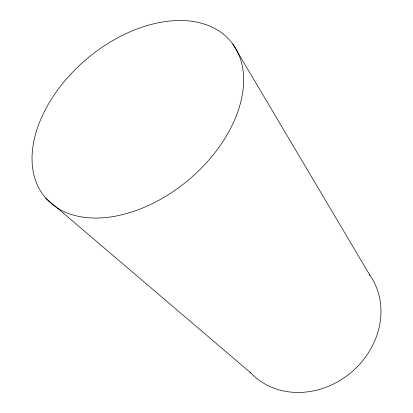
<?xml version="1.0" encoding="UTF-8"?>
<svg xmlns="http://www.w3.org/2000/svg" width="413" height="413" viewBox="0 0 413 413"><rect width="100%" height="100%" fill="white"/><g stroke="black" fill="none" stroke-linecap="round" stroke-linejoin="round"><path stroke-width="0.62" d="M45.781 198.152L250.856 372.965M232.772 43.995A121.236 79.069 -40.1 0 1 130.771 212.313A121.236 79.069 -40.1 0 1 49.958 101.5A121.236 79.069 -40.1 0 1 232.772 43.995L370.022 275.45M369.294 274.423A77.164 67.587 -40.1 0 1 350.198 373.233A77.164 67.587 -40.1 0 1 249.999 372.041"/></g></svg>
